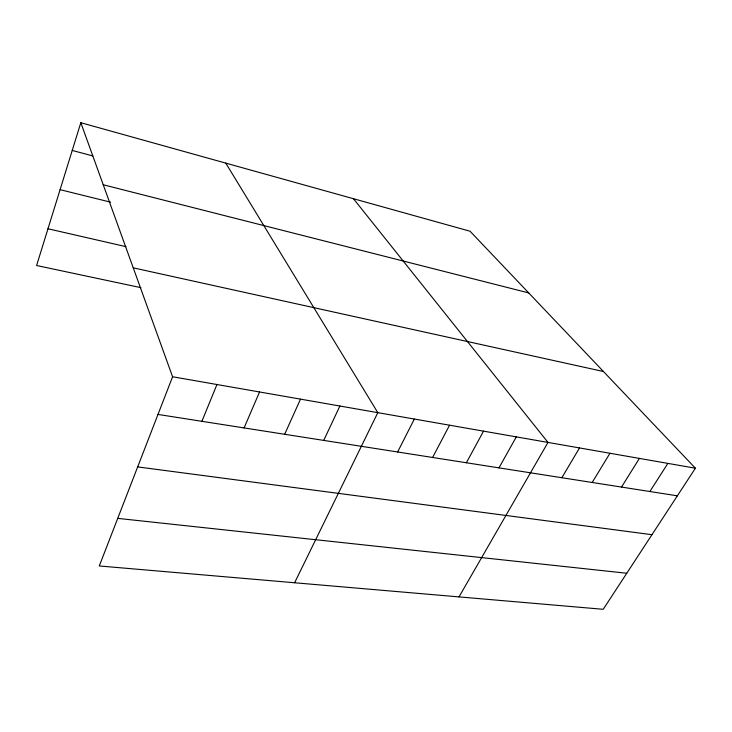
<?xml version="1.0" encoding="UTF-8"?>
<svg xmlns="http://www.w3.org/2000/svg" width="732" height="732" viewBox="0 0 732 732"><rect width="100%" height="100%" fill="white"/><g stroke="black" fill="none" stroke-linecap="round" stroke-linejoin="round"><path stroke-width="1.1" d="M80.822 122.701L172.587 376.76L99.287 565.964L603.223 609.298L695.4 468.206L470.054 231.23L80.822 122.701L36.6 265.515L140.947 287.667M201.895 421.312L216.947 384.52M244.085 427.918L259.549 391.968M284.666 434.277L300.504 399.132M323.727 440.399L339.895 406.022M294.612 582.764L377.813 412.656L225.767 163.117M397.622 451.983L414.349 419.043M432.612 457.463L449.558 425.201M466.375 462.761L483.532 431.148M498.977 467.867L516.325 436.885M459.01 596.891L547.994 442.421L353.465 198.729M561.865 477.731L579.515 447.929M592.188 482.479L609.966 453.254M621.514 487.073L639.393 458.406M649.888 491.52L667.859 463.383M117.724 518.375L626.766 573.248M137.662 466.906L651.956 534.699M157.993 414.431L677.356 495.829M172.587 376.76L695.4 468.206M133.242 267.839L603.461 371.517M47.973 228.768L126.032 246.666M60.079 189.67L110.614 202.169M103.239 184.766L528.724 292.928M72.23 150.453L92.79 155.916"/></g></svg>
